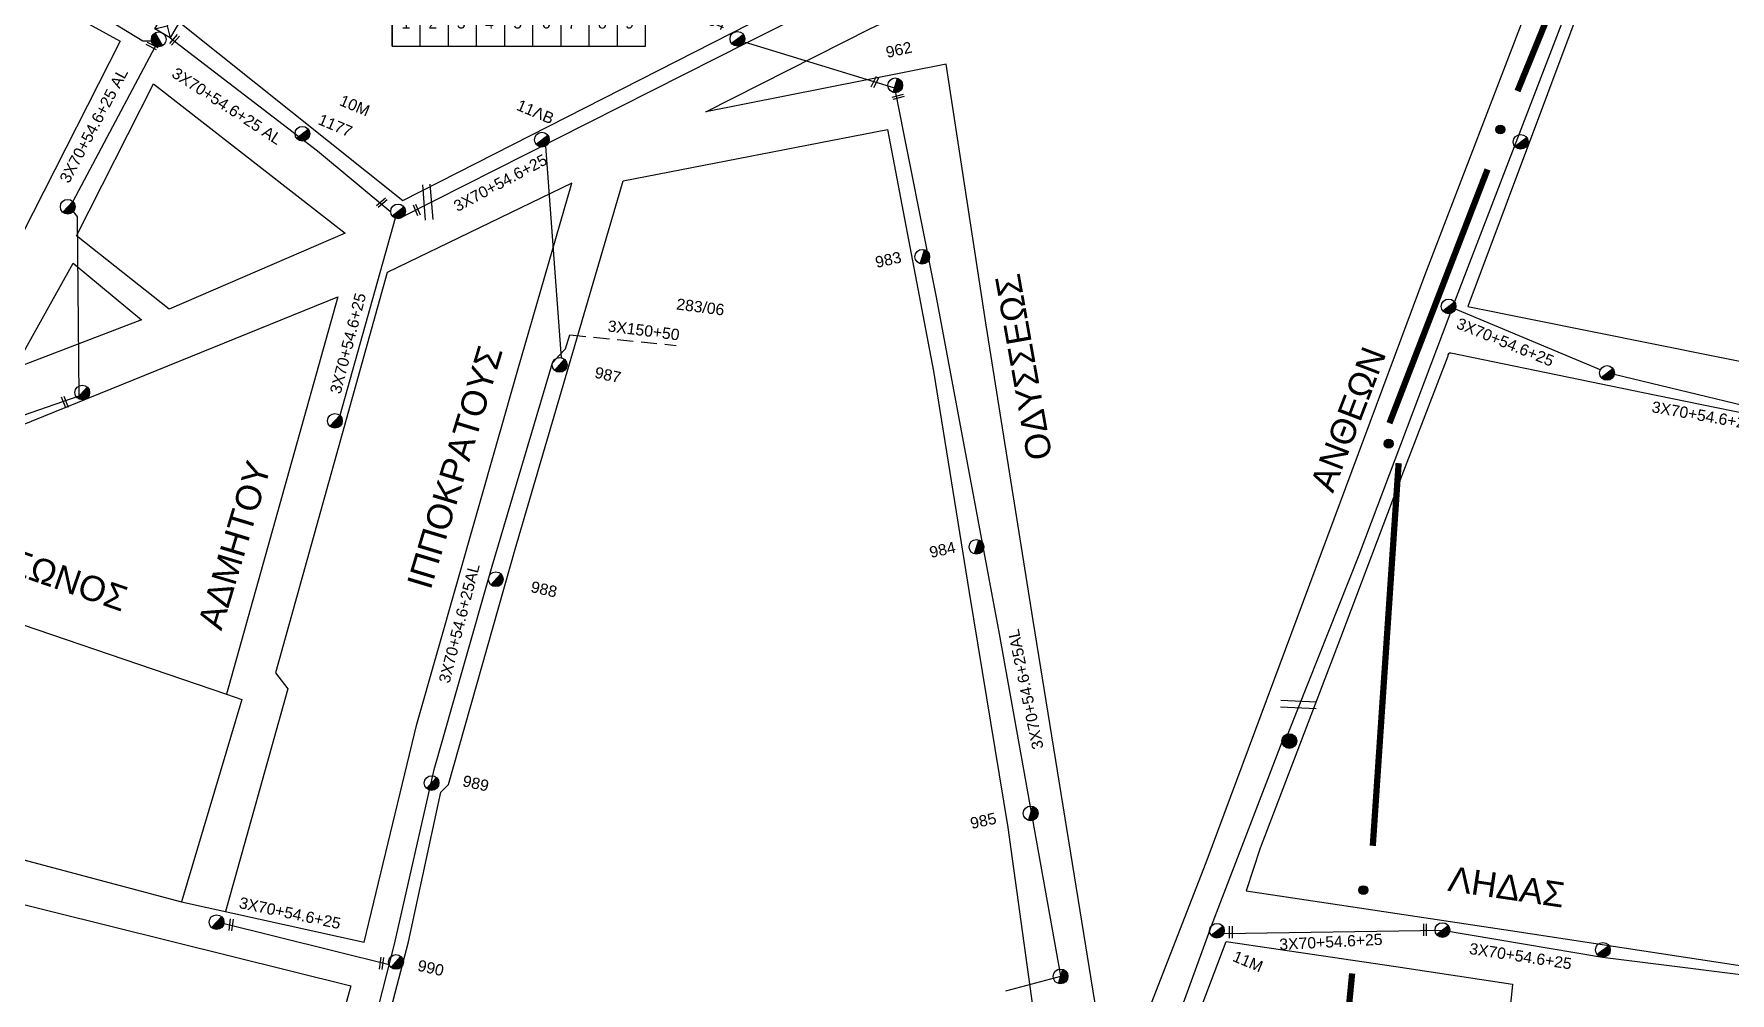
# Model space of a CAD drawing. Header units: millimetres. Extents: x 6950 to 9601, y 853 to 1951.
# Drawn here: x 8405.1 to 8676.1, y 1588.1 to 1741.4 of the extents above; entities that cross this region are included whole.
import ezdxf
from ezdxf.enums import TextEntityAlignment as Align

# ---------------------------------------------------------------- set-up
doc = ezdxf.new("R2010")
doc.units = ezdxf.units.MM
doc.linetypes.add('DASHED', pattern=[19.05, 12.7, -6.35])
for name, color, linetype in [('Άγνωστα', 7, 'Continuous'), ('Ασφαλειοκιβώτια Χ.Τ 9 αναχωρήσεων', 7, 'Continuous'), ('Επιγραφές - Σχήματα', 7, 'Continuous'), ('Μηχανική τομή', 7, 'Continuous'), ('Στύλος Ξύλινος', 7, 'Continuous'), ('Στύλος Ξύλινος @ 1', 7, 'Continuous'), ('Στύλος ΦΜ', 7, 'Continuous'), ('Στύλος ΦΜ @ 1', 7, 'Continuous'), ('Συνεστραμμένα ΧΤ   3x70+54.6+25 AL', 7, 'SYN_LINE'), ('Τομή', 7, 'Continuous'), ('Υποσταθμός εναέριος 2 στύλων', 7, 'Continuous'), ('Υποσταθμός πόλεως', 7, 'Continuous'), ('Υπόβαθρο ΔΕΗ', 7, 'Continuous')]:
    doc.layers.add(name, color=color, linetype=linetype)
doc.styles.add('arial', font='ARIAL.TTF')
doc.styles.get("Standard").update_dxf_attribs({"font": 'ARIAL.TTF'})
doc.linetypes.add('SYN_LINE', pattern='A,0.5,-0.0001,["/\\/\\/\\/",Standard,S=0.1,R=0,X=0,Y=-0.05],-0.25', length=0.7501)

# ---------------------------------------------------------------- blocks, each defined once
blk = doc.blocks.new('ΤΟΜΗ')
at = {"layer": 'Τομή', "ltscale": 40}
for p, q in [((-5.68, 0), (5.68, 0)), ((5.68, -2.33), (-5.68, -2.33))]:
    blk.add_line(p, q, dxfattribs=at)
blk = doc.blocks.new('ΜΗΧΑΝΙΚΗ ΤΟΜΗ')
at = {"layer": 'Μηχανική τομή', "ltscale": 40}
for p, q in [((-1.89, 0.78), (1.89, 0.78)), ((1.89, 0), (-1.89, 0))]:
    blk.add_line(p, q, dxfattribs=at)
blk = doc.blocks.new('ΥΠΑΡΧΩΝ ΤΣΙΜΕΝΤΕΝΙΟΣ ΣΤΥΛΟΣ')
at = {"layer": 'Στύλος ΦΜ'}
blk.add_hatch(color=7, dxfattribs=at).paths.add_polyline_path([(-1.29, -2.28, 0.574793), (2.62, 0, 0.268822), (1.3, 2.27)])
at = {"layer": 'Στύλος ΦΜ', "color": 7}
blk.add_line((-1.29, -2.28), (1.3, 2.27), dxfattribs=at)
blk.add_circle((0, 0), 2.62, dxfattribs=at)
at = {"layer": 'Στύλος ΦΜ', "flags": 4}
for tag, p in [('ΑΡΙΘΜΟΣ', (-4.68, 8.05)), ('ΤΥΠΟΣ', (-4.91, 3.03))]:
    blk.add_attdef(tag, p, '', height=4, dxfattribs=at)
blk = doc.blocks.new('ΥΠΑΡΧΩΝ ΞΥΛΙΝΟΣ ΣΤΥΛΟΣ')
at = {"layer": 'Στύλος Ξύλινος'}
h = blk.add_hatch(color=7, dxfattribs=at)
h.paths.add_polyline_path([(-2.62, 0, 0.270008), (-1.29, -2.28), (1.3, 2.27, 0.576266)])
h.paths.add_polyline_path([(-1.29, -2.28, 0.574793), (2.62, 0, 0.268822), (1.3, 2.27)])
at = {"layer": 'Στύλος Ξύλινος', "color": 7}
blk.add_line((-1.29, -2.28), (1.3, 2.27), dxfattribs=at)
blk.add_circle((0, 0), 2.62, dxfattribs=at)
at = {"layer": 'Στύλος Ξύλινος', "flags": 4}
for tag, p in [('ΑΡΙΘΜΟΣ', (-4.91, 8.6)), ('ΤΥΠΟΣ', (-4.85, 3.39))]:
    blk.add_attdef(tag, p, '', height=4, dxfattribs=at)
blk = doc.blocks.new('ΥΠΟΣΤΑΘΜΟΣ ΕΝΑΕΡΙΟΣ ΕΠΙ 2 ΣΤΥΛΩΝ')
at = {"layer": 'Υποσταθμός εναέριος 2 στύλων', "linetype": 'Continuous'}
for points in [[(-11.97, -2.11, 0.574793), (-8.45, -0.07, 0.268822), (-9.64, 1.98)], [(9.68, -2.15, 0.574793), (13.19, -0.1, 0.268822), (12.01, 1.95)]]:
    blk.add_hatch(color=256, dxfattribs=at).paths.add_polyline_path(points)
for p, q in [((-11.97, -2.11), (-9.64, 1.98)), ((9.68, -2.15), (12.01, 1.95))]:
    blk.add_line(p, q, dxfattribs=at)
for centre in [(-10.81, -0.07), (10.84, -0.1)]:
    blk.add_circle(centre, 2.36, dxfattribs=at)
at = {"layer": 'Υποσταθμός πόλεως', "linetype": 'Continuous', "ltscale": 40}
blk.add_lwpolyline([(-8.57, 2.82), (8.57, 2.82), (8.57, -2.82), (-8.57, -2.82)], close=True, dxfattribs=at)
for points in [[(-5.75, 0), (-8.57, 2.82)], [(-8.57, -2.82), (-5.75, 0)], [(-5.75, 0), (5.75, 0)], [(5.75, 0), (8.57, 2.82)], [(8.57, -2.82), (5.75, 0)]]:
    blk.add_lwpolyline(points, dxfattribs=at)
at = {"layer": 'Υποσταθμός εναέριος 2 στύλων', "ltscale": 40, "flags": 1}
for tag, p in [('ΜΕΤΑΣΧΗΜΑΤΙΣΜΟΣ', (14.09, 2.51)), ('ΙΣΧΥΣ', (14.07, -0.28)), ('ΑΡΙΘΜΟΣ', (14.19, -3))]:
    blk.add_attdef(tag, p, '', height=1.8, dxfattribs=at)
blk = doc.blocks.new('ΑΣΦΑΛΕΙΟΚΙΒΩΤΙΟ ΥΠΟΣΤΑΘΜΟΥ 9 ΑΝΑΧΩΡΗΣΕΩΝ')
at = {"layer": 'Ασφαλειοκιβώτια Χ.Τ 9 αναχωρήσεων', "ltscale": 40}
for p, q in [((-23.8, 40.36), (24.02, 40.36)), ((-9.72, 40.36), (-9.72, -40.64)), ((9.94, 40.36), (9.94, -40.64)), ((-23.8, 31.36), (24.02, 31.36)), ((-23.8, 22.36), (24.02, 22.36)), ((-23.8, 13.36), (24.02, 13.36)), ((-23.8, 4.36), (24.02, 4.36)), ((-23.8, -4.64), (24.02, -4.64)), ((-23.8, -13.64), (24.02, -13.64)), ((-23.8, -22.64), (24.02, -22.64)), ((-23.8, -31.64), (24.02, -31.64))]:
    blk.add_line(p, q, dxfattribs=at)
at = {"layer": 'Ασφαλειοκιβώτια Χ.Τ 9 αναχωρήσεων'}
blk.add_lwpolyline([(-23.8, -40.64), (24.02, -40.64), (24.02, 40.36), (-23.8, 40.36)], close=True, dxfattribs=at)
for s, p in [('1', (-18.12, 37.3)), ('2', (-18.12, 28.73)), ('3', (-18.12, 19.66)), ('4', (-18.12, 10.64)), ('5', (-18.12, 1.63)), ('6', (-18.12, -7.51)), ('7', (-18.12, -15.75)), ('8', (-18.12, -25.44)), ('9', (-18.12, -34.13))]:
    blk.add_text(s, height=3.6, rotation=270, dxfattribs=at).set_placement(p)
at = {"layer": 'Ασφαλειοκιβώτια Χ.Τ 9 αναχωρήσεων', "ltscale": 40}
for tag, height, p in [('ΟΝΟΜΑ', 5, (-0.16, 44.31)), ('ΚΕΙΜΕΝΟ 1', 2, (17.06, 35.59)), ('ΚΕΙΜΕΝΟ 2', 2, (17.06, 26.88)), ('ΚΕΙΜΕΝΟ 3', 2, (17.06, 17.69)), ('ΚΕΙΜΕΝΟ 4', 2, (17.06, 8.71)), ('ΚΕΙΜΕΝΟ 5', 2, (17.06, -0.13)), ('ΚΕΙΜΕΝΟ 6', 2, (17.06, -9.05)), ('ΚΕΙΜΕΝΟ 7', 2, (17.06, -18.13)), ('ΚΕΙΜΕΝΟ 8', 2, (17.06, -26.85)), ('ΚΕΙΜΕΝΟ 9', 2, (17.06, -35.99)), ('ΣΧ', 2, (-0.1, -42.64))]:
    blk.add_attdef(tag, text='', height=height, dxfattribs=at).set_placement(p, align=Align.MIDDLE_CENTER)

msp = doc.modelspace()

# ---------------------------------------------------------------- hatches: boundary and pattern name
at = {"layer": 'Επιγραφές - Σχήματα', "linetype": 'Continuous', "ltscale": 20}
h = msp.add_hatch(color=154, dxfattribs=at)
h.dxf.hatch_style = 1
edge = h.paths.add_edge_path()
edge.add_arc((8639.38, 1726.14), 0.708, 0, 360)
h = msp.add_hatch(color=154, dxfattribs=at)
h.dxf.hatch_style = 1
edge = h.paths.add_edge_path()
edge.add_arc((8621.54, 1675.91), 0.708, 0, 360)
h = msp.add_hatch(color=154, dxfattribs=at)
h.dxf.hatch_style = 1
edge = h.paths.add_edge_path()
edge.add_arc((8617.49, 1604.55), 0.708, 0, 360)

# ---------------------------------------------------------------- linework, layer by layer
at = {"layer": 'Άγνωστα', "color": 30}
msp.add_lwpolyline([(8462.83, 1711.96), (8453.98, 1680.44)], dxfattribs=at)
at = {"layer": 'Επιγραφές - Σχήματα', "color": 154, "linetype": 'Continuous', "ltscale": 20, "const_width": 1}
for points in [[(8660.94, 1778.34), (8642.13, 1732.28)], [(8637.34, 1719.75), (8621.67, 1679.19)], [(8623.14, 1672.8), (8619.01, 1611.63)], [(8615.71, 1591.23), (8610.1, 1533.36)]]:
    msp.add_lwpolyline(points, dxfattribs=at)
at = {"layer": 'Επιγραφές - Σχήματα', "color": 154, "linetype": 'Continuous', "ltscale": 20}
for centre in [(8639.38, 1726.14), (8621.54, 1675.91), (8617.49, 1604.55)]:
    msp.add_circle(centre, 0.708, dxfattribs=at)
at = {"layer": 'Συνεστραμμένα ΧΤ   3x70+54.6+25 AL', "color": 1, "linetype": 'SYN_LINE', "ltscale": 20}
for points in [[(8666.87, 1786.24), (8649.95, 1745.08), (8632.06, 1698.58), (8616.78, 1658.07), (8605.46, 1629.53)], [(8655.5, 1687.68), (8632.21, 1697.41)]]:
    msp.add_lwpolyline(points, dxfattribs=at)
at = {"layer": 'Συνεστραμμένα ΧΤ   3x70+54.6+25 AL', "color": 151, "linetype": 'SYN_LINE', "ltscale": 20}
msp.add_lwpolyline([(8423.91, 1740.24), (8423.91, 1740.24), (8422.48, 1740.25), (8402.02, 1752.78), (8401.16, 1756.94), (8396.84, 1759.17), (8397.13, 1761.11), (8394.81, 1760.49), (8371.17, 1773.89), (8369.88, 1775.62)], dxfattribs=at)
at = {"layer": 'Συνεστραμμένα ΧΤ   3x70+54.6+25 AL', "color": 6, "linetype": 'SYN_LINE', "ltscale": 20}
for points in [[(8464.23, 1712.34), (8488.48, 1724.58), (8519.26, 1740.15), (8543.24, 1752.17)], [(8486.81, 1723.48), (8489.35, 1689.66)], [(8461.86, 1592.61), (8435.04, 1599.28)]]:
    msp.add_lwpolyline(points, dxfattribs=at)
at = {"layer": 'Συνεστραμμένα ΧΤ   3x70+54.6+25 AL', "color": 62, "linetype": 'SYN_LINE', "ltscale": 20}
msp.add_lwpolyline([(8365.79, 1666.74), (8395.57, 1677.77), (8412.32, 1683.55), (8412.03, 1712.19), (8410.86, 1713.77), (8424.92, 1740.26)], dxfattribs=at)
at = {"layer": 'Συνεστραμμένα ΧΤ   3x70+54.6+25 AL', "color": 30, "linetype": 'SYN_LINE', "ltscale": 20}
msp.add_lwpolyline([(8426.87, 1740.8), (8450.41, 1722.73), (8462.11, 1712.96)], dxfattribs=at)
at = {"layer": 'Συνεστραμμένα ΧΤ   3x70+54.6+25 AL', "color": 6, "ltscale": 20}
for points in [[(8518.58, 1740.17), (8542.58, 1732.77), (8549.25, 1699.33), (8559.33, 1645.54), (8569.11, 1590.83)], [(8455.2, 1566.52), (8462.7, 1595.89), (8469.04, 1623.85), (8478.3, 1656.35), (8487.96, 1688.85), (8488.97, 1689.94)]]:
    msp.add_lwpolyline(points, dxfattribs=at)
at = {"layer": 'Συνεστραμμένα ΧΤ   3x70+54.6+25 AL', "color": 6, "linetype": 'DASHED', "ltscale": 0.2}
msp.add_lwpolyline([(8488.97, 1689.94), (8490, 1691.06), (8490.72, 1693.3), (8507.68, 1691.62)], dxfattribs=at)
at = {"layer": 'Συνεστραμμένα ΧΤ   3x70+54.6+25 AL', "color": 1, "ltscale": 20}
msp.add_lwpolyline([(8691.62, 1678.76), (8657.58, 1686.95)], dxfattribs=at)
at = {"layer": 'Συνεστραμμένα ΧΤ   3x70+54.6+25 AL', "color": 27, "linetype": 'SYN_LINE', "ltscale": 20}
for points in [[(8604.5, 1628.2), (8593.16, 1598.78), (8573.03, 1543.45)], [(8595.18, 1597.61), (8630.14, 1598.16), (8655.71, 1593.84), (8686.78, 1589.92), (8712.11, 1612.07), (8726.53, 1621.55)]]:
    msp.add_lwpolyline(points, dxfattribs=at)
at = {"layer": 'Συνεστραμμένα ΧΤ   3x70+54.6+25 AL', "color": 6, "ltscale": 10}
msp.add_lwpolyline([(8569.11, 1590.83), (8569.12, 1590.75), (8560.31, 1588.4)], dxfattribs=at)
at = {"layer": 'Υπόβαθρο ΔΕΗ'}
for points in [[(8550.24, 1763.73), (8496.55, 1792.94), (8481.53, 1801.11), (8462.73, 1810.54), (8444.35, 1774.53), (8428.65, 1743.02), (8464.03, 1714.81), (8528.15, 1747.52), (8545.27, 1757.47), (8550.24, 1763.73)], [(8336.51, 1664.17), (8356.5, 1720.47), (8370.37, 1759.18), (8372.89, 1765.47), (8418.87, 1740.23), (8389.26, 1682.02), (8336.51, 1664.17)], [(8426.68, 1697.41), (8411.89, 1709.16), (8424.18, 1733.46), (8454.81, 1709.56), (8426.68, 1697.41)], [(8380.19, 1568.96), (8426.18, 1565.33), (8456.44, 1563.66), (8464.96, 1596.3), (8470.1, 1620.21), (8471.32, 1621.43), (8481.98, 1659.05), (8499.25, 1717.93), (8541.48, 1726.14), (8548.83, 1687.49), (8554.51, 1652.1), (8560.7, 1614.54), (8565.4, 1580.68)], [(8384.08, 1653.3), (8392.98, 1673.75), (8367.31, 1665.53), (8363.88, 1656.29), (8349.48, 1623.42), (8399.2, 1610.52), (8428.66, 1602.66), (8457.84, 1596.25), (8466.29, 1631.09), (8482.43, 1687.72), (8491.01, 1717.54), (8461.55, 1703.27), (8443.68, 1639.31), (8445.65, 1636.75), (8435.72, 1601.11)], [(8402.01, 1687.92), (8411.36, 1704.77), (8422.27, 1695.69), (8402.01, 1687.92)], [(8391.43, 1651.03), (8403, 1678.83), (8453.64, 1699.38), (8435.84, 1635.87)], [(8365.6, 1660.91), (8384.08, 1653.3), (8391.43, 1651.03), (8435.84, 1635.87), (8438.33, 1635.02), (8428.66, 1602.66)], [(8641.31, 1589.52), (8636.86, 1544.02), (8594.01, 1548.98), (8578.38, 1550.4), (8587.91, 1576.11), (8595.59, 1596.32), (8622.7, 1592.36), (8641.31, 1589.52)]]:
    msp.add_lwpolyline(points, dxfattribs=at)
for points in [[(8821.62, 1706.57), (8801.76, 1711.54, -0.024774), (8764.15, 1722.95), (8743.31, 1735.51), (8700.63, 1763.68), (8676.86, 1778.69, 0.180673), (8669.31, 1780.27, 13.156435), (8669.31, 1780.27), (8667.48, 1779.55, 0.224041), (8662.88, 1774.66), (8653.2, 1748.67), (8634.22, 1697.85), (8703.34, 1683.91), (8760.38, 1672.02), (8795.04, 1665.85), (8805.8, 1663.8), (8816.07, 1691.28), (8736.35, 1706.87), (8723.68, 1709.46), (8725.01, 1715.97), (8785.77, 1704), (8818.41, 1697.92), (8821.62, 1706.57)], [(8575.23, 1582.78), (8564.74, 1647.64), (8557.25, 1694.86), (8550.87, 1736.58), (8512.45, 1728.94), (8538.75, 1742.26, -0.139182), (8548.45, 1744.15), (8558.75, 1744.97), (8566.5, 1745.59), (8617.81, 1759.55), (8644.3, 1747.19), (8627.3, 1702.88), (8592.33, 1608.91), (8575.63, 1565.92), (8560.61, 1526.63), (8567.9, 1523.19), (8574.56, 1541.1), (8583.74, 1539.94)], [(8785.84, 1611.49), (8803.35, 1655.94), (8758.3, 1664.56), (8714.31, 1673.41), (8662.21, 1684.06), (8631.48, 1690.4, 0.532032), (8630.98, 1689.9), (8623.9, 1671.51), (8613.85, 1644.89), (8601.03, 1611.26), (8598.77, 1604.45), (8640.99, 1598.11), (8686.07, 1591.24), (8693.17, 1590.05, 0.19226), (8703, 1592.2, 0.115551), (8711.81, 1607.7), (8717.54, 1624.86, -0.502704), (8722.33, 1626.43), (8750.97, 1619.02), (8785.84, 1611.49)]]:
    msp.add_lwpolyline(points, format="xyb", dxfattribs=at)
msp.add_lwpolyline([(8346.64, 1616.93), (8369.36, 1610.71), (8455.74, 1589.24), (8450.59, 1570.77), (8412.2, 1573.56), (8384.09, 1576.11), (8332.34, 1580.79)], close=True, dxfattribs=at)

# ---------------------------------------------------------------- block references
at = {"layer": 'Ασφαλειοκιβώτια Χ.Τ 9 αναχωρήσεων', "xscale": 0.5, "yscale": 0.5, "zscale": 0.5, "rotation": 90}
msp.add_blockref('ΑΣΦΑΛΕΙΟΚΙΒΩΤΙΟ ΥΠΟΣΤΑΘΜΟΥ 9 ΑΝΑΧΩΡΗΣΕΩΝ', (8482.49, 1751.34), dxfattribs=at)
at = {"layer": 'Μηχανική τομή'}
for p, xscale, yscale, zscale, rotation in [((8424.03, 1739.66), 0.4999999999999997, 0.4999999999999997, 0.4999999999999997, 153.5981061758948), ((8427.71, 1740.34), 0.4999999999999998, 0.4999999999999998, 0.4999999999999998, 48.14200631588049), ((8539.65, 1733.62), 0.4999999999999999, 0.4999999999999999, 0.4999999999999999, 63.85496058181846), ((8543.23, 1731.17), 0.4999999999999998, 0.4999999999999998, 0.4999999999999998, 15.58835941335293), ((8460.8, 1714.3), 0.4999999999999999, 0.4999999999999999, 0.4999999999999999, 40.70229369047335), ((8466.44, 1713.34), 0.4999999999999999, 0.4999999999999999, 0.4999999999999999, 112.9540056362059), ((8410.23, 1682.64), 0.4999999999999997, 0.4999999999999997, 0.4999999999999997, 111.5810675509851), ((8436.78, 1598.97), 0.4999999999999998, 0.4999999999999998, 0.4999999999999998, 82.3499852176871), ((8627.16, 1598.2), 0.4999999999999997, 0.4999999999999997, 0.4999999999999997, 270.3412324032262), ((8596.13, 1597.83), 0.4999999999999997, 0.4999999999999997, 0.4999999999999997, 270.3412324032262), ((8460.82, 1592.82), 0.4999999999999998, 0.4999999999999998, 0.4999999999999998, 82.3499852176871)]:
    msp.add_blockref('ΜΗΧΑΝΙΚΗ ΤΟΜΗ', p, dxfattribs=dict(at, xscale=xscale, yscale=yscale, zscale=zscale, rotation=rotation))
at = {"layer": 'Στύλος Ξύλινος @ 1', "ltscale": 40, "xscale": 0.449999999999818, "yscale": 0.449999999999818, "zscale": 0.449999999999818, "rotation": 348.1169651203148}
msp.add_blockref('ΥΠΑΡΧΩΝ ΞΥΛΙΝΟΣ ΣΤΥΛΟΣ', (8605.67, 1628.37), dxfattribs=at)
at = {"layer": 'Στύλος ΦΜ @ 1', "ltscale": 40}
ref = msp.add_blockref('ΥΠΑΡΧΩΝ ΤΣΙΜΕΝΤΕΝΙΟΣ ΣΤΥΛΟΣ', (8517.5, 1740.63), dxfattribs=dict(at, xscale=0.4499999999998182, yscale=0.4499999999998182, zscale=0.4499999999998182, rotation=337.1517464580141))
ref.add_attrib('ΤΥΠΟΣ', '2304', (8510.01, 1744.09), dxfattribs={"layer": 'Στύλος ΦΜ', "height": 1.8, "rotation": 337.1517, "flags": 4})
ref = msp.add_blockref('ΥΠΑΡΧΩΝ ΤΣΙΜΕΝΤΕΝΙΟΣ ΣΤΥΛΟΣ', (8542.71, 1733.2), dxfattribs=dict(at, xscale=0.449999999999818, yscale=0.449999999999818, zscale=0.449999999999818, rotation=12.55696664669667))
ref.add_attrib('ΤΥΠΟΣ', '962', (8541.43, 1737.56), dxfattribs={"layer": 'Στύλος ΦΜ', "height": 1.8, "rotation": 12.557, "flags": 4})
ref = msp.add_blockref('ΥΠΑΡΧΩΝ ΤΣΙΜΕΝΤΕΝΙΟΣ ΣΤΥΛΟΣ', (8447.99, 1725.46), dxfattribs=dict(at, xscale=0.4499999999998182, yscale=0.4499999999998182, zscale=0.4499999999998182, rotation=337.1517464580141))
ref.add_attrib('ΤΥΠΟΣ', '10M', (8453.75, 1730.08), dxfattribs={"layer": 'Στύλος ΦΜ', "height": 1.8, "rotation": 337.1517, "flags": 4})
ref.add_attrib('ΑΡΙΘΜΟΣ', '1177', (8450.33, 1727.04), dxfattribs={"layer": 'Στύλος ΦΜ', "height": 1.8, "rotation": 337.1517, "flags": 4})
ref = msp.add_blockref('ΥΠΑΡΧΩΝ ΤΣΙΜΕΝΤΕΝΙΟΣ ΣΤΥΛΟΣ', (8486.25, 1724.51), dxfattribs=dict(at, xscale=0.4499999999998182, yscale=0.4499999999998182, zscale=0.4499999999998182, rotation=337.1517464580141))
ref.add_attrib('ΤΥΠΟΣ', '11ΛΒ', (8482.04, 1729.33), dxfattribs={"layer": 'Στύλος ΦΜ', "height": 1.8, "rotation": 337.1517, "flags": 4})
for p, xscale, yscale, zscale, rotation in [((8642.63, 1724.16), 0.4499999999998182, 0.4499999999998182, 0.4499999999998182, 337.1517464580141), ((8410.5, 1713.78), 0.4499999999998181, 0.4499999999998181, 0.4499999999998181, 347.4962981754869), ((8463.28, 1713.04), 0.4499999999998182, 0.4499999999998182, 0.4499999999998182, 337.1517464580141), ((8631.12, 1697.86), 0.4499999999998182, 0.4499999999998182, 0.4499999999998182, 337.1517464580141), ((8656.43, 1687.22), 0.4499999999998182, 0.4499999999998182, 0.4499999999998182, 337.1517464580141), ((8412.81, 1684.09), 0.4499999999998181, 0.4499999999998181, 0.4499999999998181, 347.4962981754869), ((8453.18, 1679.57), 0.4499999999998181, 0.4499999999998181, 0.4499999999998181, 347.4962981754869), ((8434.27, 1599.43), 0.4499999999998181, 0.4499999999998181, 0.4499999999998181, 347.4962981754869), ((8630.14, 1598.16), 0.4499999999998182, 0.4499999999998182, 0.4499999999998182, 337.1517464580141), ((8655.77, 1595.01), 0.4499999999998182, 0.4499999999998182, 0.4499999999998182, 337.1517464580141), ((8569.12, 1590.75), 0.449999999999818, 0.449999999999818, 0.449999999999818, 12.55696664669667)]:
    msp.add_blockref('ΥΠΑΡΧΩΝ ΤΣΙΜΕΝΤΕΝΙΟΣ ΣΤΥΛΟΣ', p, dxfattribs=dict(at, xscale=xscale, yscale=yscale, zscale=zscale, rotation=rotation))
ref = msp.add_blockref('ΥΠΑΡΧΩΝ ΤΣΙΜΕΝΤΕΝΙΟΣ ΣΤΥΛΟΣ', (8547.03, 1705.79), dxfattribs=dict(at, xscale=0.449999999999818, yscale=0.449999999999818, zscale=0.449999999999818, rotation=12.55696664669667))
ref.add_attrib('ΤΥΠΟΣ', '983', (8539.74, 1704), dxfattribs={"layer": 'Στύλος ΦΜ', "height": 1.8, "rotation": 12.557, "flags": 4})
ref = msp.add_blockref('ΥΠΑΡΧΩΝ ΤΣΙΜΕΝΤΕΝΙΟΣ ΣΤΥΛΟΣ', (8489.09, 1688.51), dxfattribs=dict(at, xscale=0.4499999999998181, yscale=0.4499999999998181, zscale=0.4499999999998181, rotation=347.4962981754869))
ref.add_attrib('ΤΥΠΟΣ', '987', (8494.56, 1686.48), dxfattribs={"layer": 'Στύλος ΦΜ', "height": 1.8, "rotation": 347.4963, "flags": 4})
ref = msp.add_blockref('ΥΠΑΡΧΩΝ ΤΣΙΜΕΝΤΕΝΙΟΣ ΣΤΥΛΟΣ', (8555.69, 1659.42), dxfattribs=dict(at, xscale=0.449999999999818, yscale=0.449999999999818, zscale=0.449999999999818, rotation=12.55696664669667))
ref.add_attrib('ΤΥΠΟΣ', '984', (8548.4, 1657.63), dxfattribs={"layer": 'Στύλος ΦΜ', "height": 1.8, "rotation": 12.557, "flags": 4})
ref = msp.add_blockref('ΥΠΑΡΧΩΝ ΤΣΙΜΕΝΤΕΝΙΟΣ ΣΤΥΛΟΣ', (8478.89, 1654.25), dxfattribs=dict(at, xscale=0.4499999999998181, yscale=0.4499999999998181, zscale=0.4499999999998181, rotation=347.4962981754869))
ref.add_attrib('ΤΥΠΟΣ', '988', (8484.35, 1652.22), dxfattribs={"layer": 'Στύλος ΦΜ', "height": 1.8, "rotation": 347.4963, "flags": 4})
ref = msp.add_blockref('ΥΠΑΡΧΩΝ ΤΣΙΜΕΝΤΕΝΙΟΣ ΣΤΥΛΟΣ', (8468.63, 1621.66), dxfattribs=dict(at, xscale=0.4499999999998181, yscale=0.4499999999998181, zscale=0.4499999999998181, rotation=347.4962981754869))
ref.add_attrib('ΤΥΠΟΣ', '989', (8473.45, 1621.2), dxfattribs={"layer": 'Στύλος ΦΜ', "height": 1.8, "rotation": 347.4963, "flags": 4})
ref = msp.add_blockref('ΥΠΑΡΧΩΝ ΤΣΙΜΕΝΤΕΝΙΟΣ ΣΤΥΛΟΣ', (8564.34, 1616.81), dxfattribs=dict(at, xscale=0.449999999999818, yscale=0.449999999999818, zscale=0.449999999999818, rotation=12.55696664669667))
ref.add_attrib('ΤΥΠΟΣ', '985', (8554.92, 1614.31), dxfattribs={"layer": 'Στύλος ΦΜ', "height": 1.8, "rotation": 12.557, "flags": 4})
ref = msp.add_blockref('ΥΠΑΡΧΩΝ ΤΣΙΜΕΝΤΕΝΙΟΣ ΣΤΥΛΟΣ', (8594.1, 1598.06), dxfattribs=dict(at, xscale=0.4499999999998182, yscale=0.4499999999998182, zscale=0.4499999999998182, rotation=337.1517464580141))
ref.add_attrib('ΤΥΠΟΣ', '11M', (8596.46, 1593.28), dxfattribs={"layer": 'Στύλος ΦΜ', "height": 1.8, "rotation": 337.1517, "flags": 4})
ref = msp.add_blockref('ΥΠΑΡΧΩΝ ΤΣΙΜΕΝΤΕΝΙΟΣ ΣΤΥΛΟΣ', (8462.94, 1593.07), dxfattribs=dict(at, xscale=0.4499999999998181, yscale=0.4499999999998181, zscale=0.4499999999998181, rotation=347.4962981754869))
ref.add_attrib('ΤΥΠΟΣ', '990', (8466.26, 1591.69), dxfattribs={"layer": 'Στύλος ΦΜ', "height": 1.8, "rotation": 347.4963, "flags": 4})
at = {"layer": 'Τομή', "xscale": 0.4999999999999989, "yscale": 0.4999999999999989, "zscale": 0.4999999999999989}
for p, rotation in [((8467.44, 1714.46), 94.62974252585983), ((8607.1, 1633.64), 177.3614106601171)]:
    msp.add_blockref('ΤΟΜΗ', p, dxfattribs=dict(at, rotation=rotation))
at = {"layer": 'Υποσταθμός εναέριος 2 στύλων', "xscale": 0.4999999999999999, "yscale": 0.4999999999999999, "zscale": 0.4999999999999999, "rotation": 240.068151268174}
msp.add_blockref('ΥΠΟΣΤΑΘΜΟΣ ΕΝΑΕΡΙΟΣ ΕΠΙ 2 ΣΤΥΛΩΝ', (8427.79, 1745.22), dxfattribs=at)

# ---------------------------------------------------------------- texts
at = {"ltscale": 40, "char_height": 4, "width": 94.4586, "attachment_point": 1, "style": 'arial'}
for s, insert, rotation in [('ΟΔΥΣΣΕΩΣ', (8563.88, 1672.99), 100.0759), ('ΙΠΠΟΚΡΑΤΟΥΣ', (8464.63, 1653.55), 73.2269), ('ΑΝΘΕΩΝ', (8608.9, 1669.32), 69.058), ('ΑΔΜΗΤΟΥ', (8431.21, 1647.05), 73.2269), ('IAΣΩNOΣ', (8397.06, 1660.93), 340.8734), ('ΛΗΔΑΣ', (8631.44, 1608.42), 351.6445)]:
    msp.add_mtext(s, dxfattribs=dict(at, insert=insert, rotation=rotation))
at = {"layer": 'Άγνωστα', "ltscale": 40, "char_height": 1.8, "width": 34.5395, "attachment_point": 1, "style": 'arial'}
for s, insert, rotation in [('3X70+54.6+25 AL', (8409.09, 1718.24), 62.0159), ('3X70+54.6+25 AL', (8427.93, 1736.17), 326.9432), ('3X70+54.6+25', (8471.91, 1714.51), 28.1931), ('3X70+54.6+25', (8452.34, 1684.19), 75.5946), ('283/06', (8507.88, 1699.16), 352.6883), ('3X150+50', (8496.91, 1695.66), 352.6883), ('3X70+54.6+25', (8632.88, 1696.11), 337.7646), ('3X70+54.6+25', (8438.12, 1603.48), 348.0573), ('3X70+54.6+25', (8604.03, 1596.77), 2.9151), ('3X70+54.6+25', (8634.6, 1596.14), 351.2831)]:
    msp.add_mtext(s, dxfattribs=dict(at, insert=insert, rotation=rotation))
at = {"layer": 'Συνεστραμμένα ΧΤ   3x70+54.6+25 AL', "ltscale": 20, "char_height": 1.8, "width": 34.5395, "attachment_point": 1, "style": 'arial'}
for insert, rotation in [((8663.78, 1682.73), 349.9932), ((8469.73, 1637.95), 75.5946), ((8564.66, 1626.89), 101.8064)]:
    msp.add_mtext('3X70+54.6+25AL', dxfattribs=dict(at, insert=insert, rotation=rotation))

doc.saveas('drawing.dxf')
